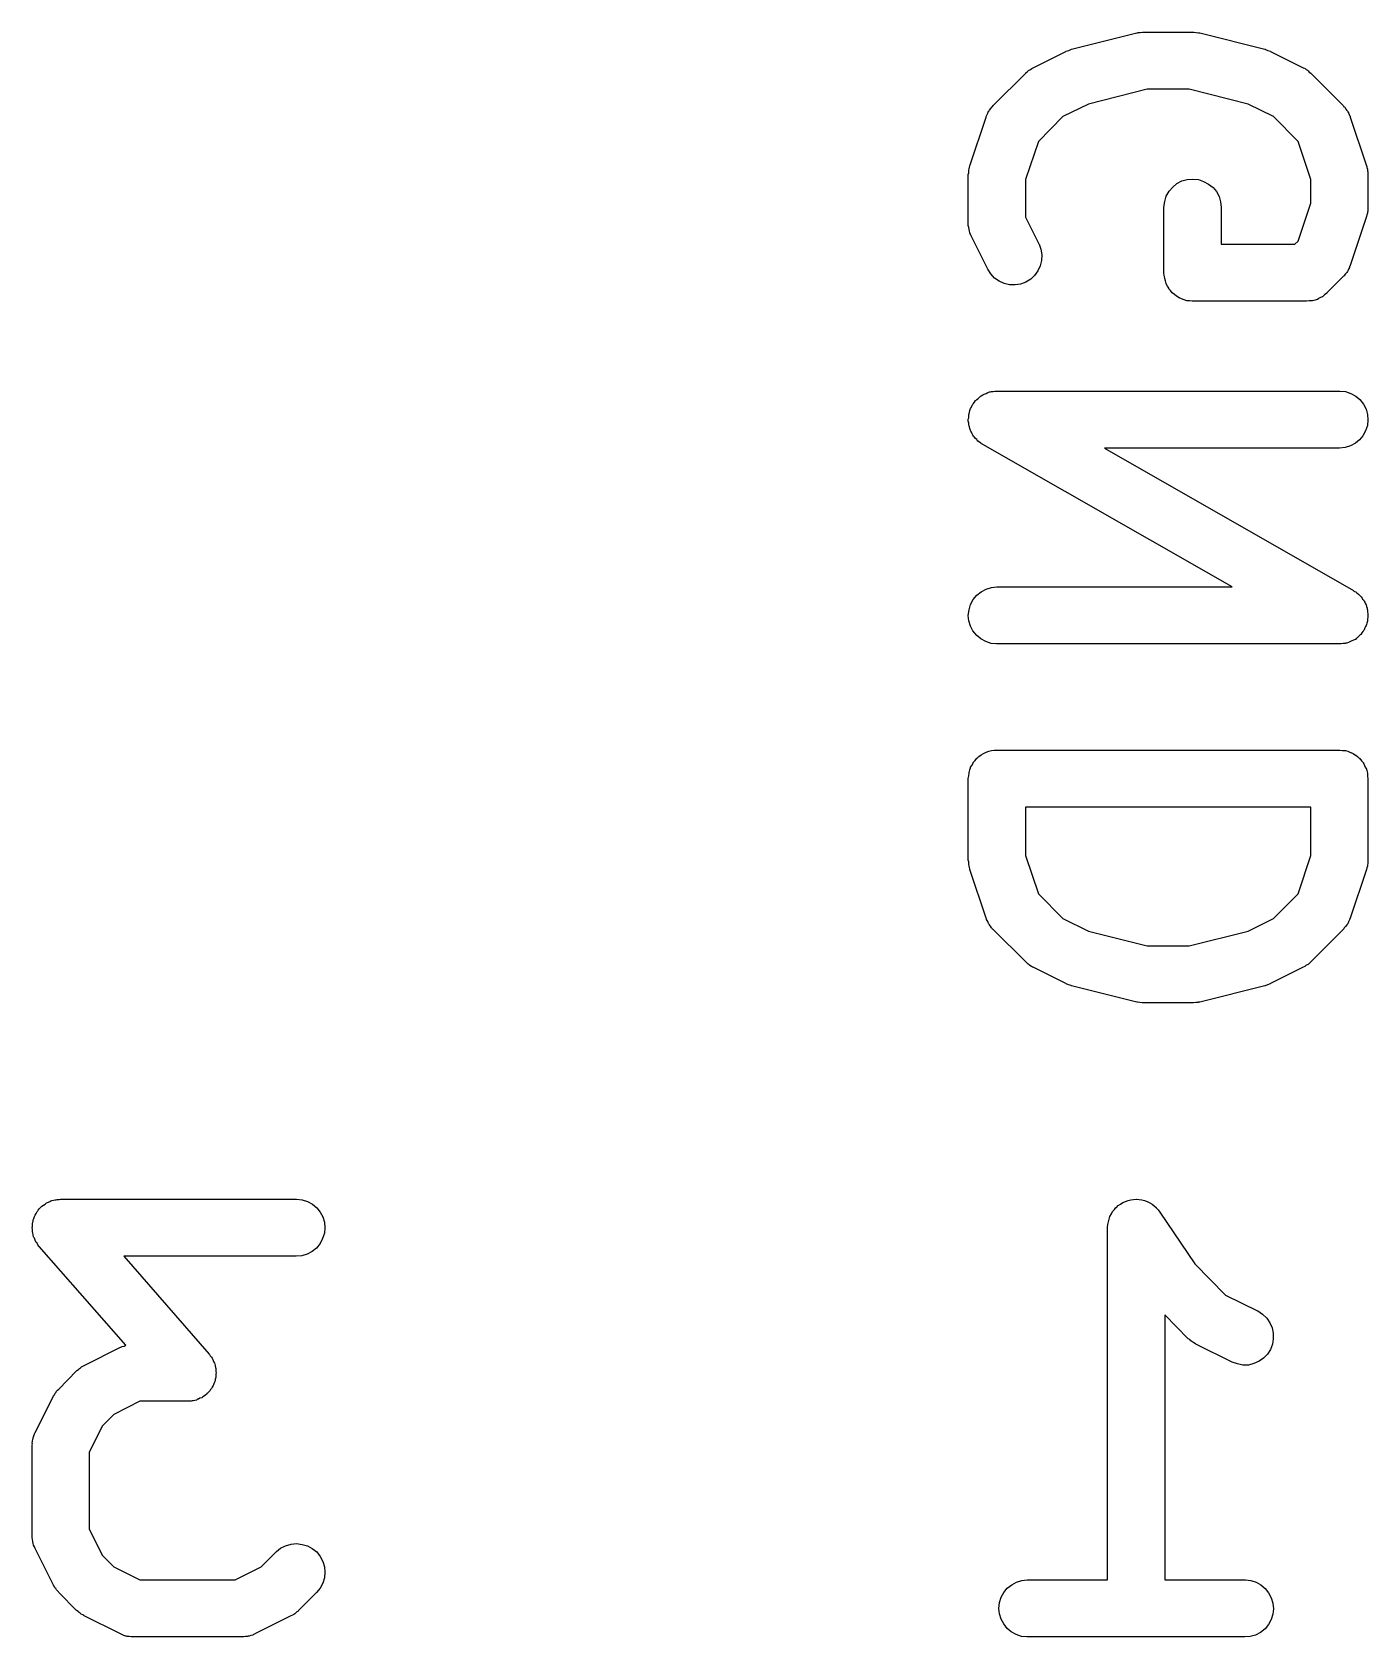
# Model space of a CAD drawing. Extents: x 57 to 139, y -149 to -36.
# Drawn here: x 111.018 to 114.528, y -148.863 to -144.648 of the extents above; entities that cross this region are included whole.
import ezdxf

# ---------------------------------------------------------------- set-up
doc = ezdxf.new("R2010")
doc.units = 0
doc.layers.add('BLACK', color=7, linetype='CONTINUOUS')

msp = doc.modelspace()

# ---------------------------------------------------------------- linework, layer by layer
at = {"layer": 'BLACK', "linetype": 'CONTINUOUS'}
for p, q in [((113.749, -144.693), (113.921, -144.65)), ((113.921, -144.65), (113.922, -144.65)), ((113.922, -144.65), (113.923, -144.65)), ((113.923, -144.65), (113.924, -144.649)), ((113.924, -144.649), (113.93, -144.649)), ((113.93, -144.649), (113.936, -144.648)), ((113.936, -144.648), (113.938, -144.648)), ((113.938, -144.648), (113.939, -144.648)), ((113.939, -144.648), (114.067, -144.648)), ((114.067, -144.648), (114.068, -144.648)), ((114.068, -144.648), (114.07, -144.648)), ((114.07, -144.648), (114.071, -144.648)), ((114.071, -144.648), (114.077, -144.649)), ((114.077, -144.649), (114.083, -144.65)), ((114.083, -144.65), (114.084, -144.65)), ((114.084, -144.65), (114.086, -144.65)), ((114.086, -144.65), (114.257, -144.693)), ((113.648, -144.742), (113.734, -144.699)), ((113.734, -144.699), (113.735, -144.698)), ((113.735, -144.698), (113.742, -144.696)), ((113.735, -144.698), (113.735, -144.698)), ((113.735, -144.698), (113.735, -144.698)), ((113.742, -144.696), (113.749, -144.693)), ((113.749, -144.693), (113.749, -144.693)), ((113.749, -144.693), (113.749, -144.693)), ((114.257, -144.693), (114.258, -144.693)), ((114.258, -144.693), (114.258, -144.693)), ((114.258, -144.693), (114.259, -144.694)), ((114.259, -144.694), (114.265, -144.696)), ((114.265, -144.696), (114.272, -144.698)), ((114.272, -144.698), (114.272, -144.699)), ((114.272, -144.699), (114.272, -144.699)), ((114.272, -144.699), (114.358, -144.742)), ((113.645, -144.744), (113.648, -144.742)), ((114.358, -144.742), (114.359, -144.742)), ((114.359, -144.742), (114.363, -144.744)), ((113.543, -144.841), (113.629, -144.756)), ((113.629, -144.755), (113.633, -144.752)), ((113.629, -144.756), (113.629, -144.755)), ((113.633, -144.752), (113.636, -144.749)), ((113.636, -144.749), (113.638, -144.748)), ((113.638, -144.748), (113.641, -144.746)), ((113.641, -144.746), (113.645, -144.744)), ((114.363, -144.744), (114.366, -144.746)), ((114.366, -144.746), (114.369, -144.748)), ((114.369, -144.748), (114.371, -144.75)), ((114.371, -144.75), (114.374, -144.753)), ((114.374, -144.753), (114.378, -144.756)), ((114.378, -144.756), (114.463, -144.841)), ((113.948, -144.798), (113.794, -144.837)), ((114.058, -144.798), (113.948, -144.798)), ((114.213, -144.837), (114.058, -144.798)), ((113.525, -144.87), (113.526, -144.868)), ((113.526, -144.868), (113.527, -144.866)), ((113.527, -144.866), (113.529, -144.861)), ((113.529, -144.861), (113.531, -144.856)), ((113.531, -144.856), (113.533, -144.855)), ((113.533, -144.855), (113.534, -144.853)), ((113.534, -144.853), (113.537, -144.849)), ((113.537, -144.849), (113.54, -144.845)), ((113.54, -144.845), (113.542, -144.843)), ((113.542, -144.843), (113.543, -144.841)), ((113.794, -144.837), (113.726, -144.87)), ((114.28, -144.87), (114.213, -144.837)), ((114.463, -144.841), (114.464, -144.842)), ((114.464, -144.842), (114.465, -144.844)), ((114.465, -144.844), (114.467, -144.845)), ((114.467, -144.845), (114.47, -144.85)), ((114.47, -144.85), (114.473, -144.854)), ((114.473, -144.854), (114.474, -144.856)), ((114.474, -144.856), (114.475, -144.857)), ((114.475, -144.857), (114.478, -144.862)), ((114.478, -144.862), (114.48, -144.867)), ((114.48, -144.867), (114.481, -144.869)), ((114.481, -144.869), (114.481, -144.871)), ((113.482, -144.999), (113.525, -144.871)), ((113.525, -144.871), (113.525, -144.87)), ((113.726, -144.87), (113.662, -144.935)), ((114.345, -144.935), (114.28, -144.87)), ((114.481, -144.871), (114.524, -144.999)), ((113.662, -144.935), (113.628, -145.035)), ((114.378, -145.035), (114.345, -144.935)), ((113.478, -145.022), (113.479, -145.018)), ((113.478, -145.023), (113.478, -145.022)), ((113.478, -145.152), (113.478, -145.023)), ((113.479, -145.011), (113.48, -145.007)), ((113.479, -145.014), (113.479, -145.011)), ((113.479, -145.018), (113.479, -145.014)), ((113.48, -145.007), (113.481, -145.003)), ((113.481, -145.003), (113.482, -144.999)), ((113.628, -145.035), (113.628, -145.134)), ((114.039, -145.039), (114.053, -145.035)), ((114.053, -145.035), (114.068, -145.034)), ((114.068, -145.034), (114.083, -145.035)), ((114.083, -145.035), (114.096, -145.04)), ((114.378, -145.097), (114.378, -145.035)), ((114.524, -144.999), (114.525, -145)), ((114.525, -145), (114.525, -145.004)), ((114.525, -145.004), (114.527, -145.008)), ((114.527, -145.008), (114.527, -145.012)), ((114.527, -145.012), (114.528, -145.015)), ((114.528, -145.015), (114.528, -145.019)), ((114.528, -145.019), (114.528, -145.023)), ((114.528, -145.023), (114.528, -145.109)), ((113.994, -145.093), (113.998, -145.079)), ((113.998, -145.079), (114.006, -145.066)), ((114.006, -145.066), (114.015, -145.055)), ((114.015, -145.055), (114.026, -145.046)), ((114.026, -145.046), (114.039, -145.039)), ((114.096, -145.04), (114.109, -145.047)), ((114.109, -145.047), (114.121, -145.056)), ((114.121, -145.056), (114.13, -145.067)), ((114.13, -145.067), (114.137, -145.08)), ((114.137, -145.08), (114.141, -145.094)), ((113.992, -145.108), (113.994, -145.093)), ((113.992, -145.109), (113.992, -145.108)), ((113.992, -145.28), (113.992, -145.109)), ((114.141, -145.094), (114.142, -145.109)), ((114.142, -145.109), (114.142, -145.205)), ((114.345, -145.197), (114.378, -145.097)), ((114.528, -145.118), (114.527, -145.121)), ((114.527, -145.121), (114.527, -145.124)), ((114.528, -145.109), (114.528, -145.11)), ((114.528, -145.11), (114.528, -145.114)), ((114.528, -145.114), (114.528, -145.118)), ((113.478, -145.154), (113.478, -145.152)), ((113.478, -145.156), (113.478, -145.154)), ((113.479, -145.161), (113.478, -145.156)), ((113.48, -145.166), (113.479, -145.161)), ((113.628, -145.134), (113.663, -145.204)), ((114.524, -145.132), (114.481, -145.261)), ((114.525, -145.128), (114.524, -145.132)), ((114.527, -145.124), (114.525, -145.128)), ((113.48, -145.168), (113.48, -145.166)), ((113.481, -145.17), (113.48, -145.168)), ((113.482, -145.175), (113.481, -145.17)), ((113.484, -145.18), (113.482, -145.175)), ((113.485, -145.182), (113.484, -145.18)), ((113.486, -145.184), (113.485, -145.182)), ((113.486, -145.185), (113.486, -145.184)), ((113.529, -145.271), (113.486, -145.185)), ((113.663, -145.204), (113.664, -145.205)), ((113.664, -145.205), (113.669, -145.218)), ((114.142, -145.205), (114.336, -145.205)), ((114.336, -145.205), (114.345, -145.197)), ((113.67, -145.248), (113.667, -145.262)), ((113.669, -145.218), (113.671, -145.233)), ((113.671, -145.233), (113.67, -145.248)), ((113.537, -145.283), (113.529, -145.271)), ((113.547, -145.294), (113.537, -145.283)), ((113.652, -145.287), (113.642, -145.297)), ((113.661, -145.275), (113.652, -145.287)), ((113.667, -145.262), (113.661, -145.275)), ((113.993, -145.287), (113.992, -145.28)), ((113.994, -145.294), (113.993, -145.287)), ((114.463, -145.29), (114.42, -145.333)), ((114.465, -145.289), (114.463, -145.29)), ((114.466, -145.287), (114.465, -145.289)), ((114.469, -145.283), (114.466, -145.287)), ((114.473, -145.279), (114.469, -145.283)), ((114.474, -145.277), (114.473, -145.279)), ((114.475, -145.275), (114.474, -145.277)), ((114.477, -145.271), (114.475, -145.275)), ((114.48, -145.266), (114.477, -145.271)), ((114.481, -145.262), (114.48, -145.264)), ((114.48, -145.264), (114.48, -145.266)), ((114.481, -145.261), (114.481, -145.262)), ((113.559, -145.302), (113.547, -145.294)), ((113.572, -145.308), (113.559, -145.302)), ((113.586, -145.312), (113.572, -145.308)), ((113.601, -145.312), (113.586, -145.312)), ((113.615, -145.31), (113.601, -145.312)), ((113.629, -145.305), (113.615, -145.31)), ((113.642, -145.297), (113.629, -145.305)), ((113.994, -145.295), (113.994, -145.294)), ((113.994, -145.294), (113.994, -145.294)), ((113.996, -145.301), (113.994, -145.295)), ((113.998, -145.308), (113.996, -145.301)), ((113.998, -145.309), (113.998, -145.308)), ((113.998, -145.308), (113.998, -145.308)), ((114.001, -145.315), (113.998, -145.309)), ((114.005, -145.321), (114.001, -145.315)), ((114.005, -145.322), (114.005, -145.321)), ((114.005, -145.321), (114.005, -145.321)), ((114.009, -145.327), (114.005, -145.322)), ((114.014, -145.333), (114.009, -145.327)), ((114.02, -145.337), (114.014, -145.333)), ((114.014, -145.333), (114.014, -145.333)), ((114.014, -145.333), (114.014, -145.333)), ((114.42, -145.333), (114.42, -145.333)), ((114.42, -145.333), (114.42, -145.333)), ((114.42, -145.333), (114.42, -145.333)), ((114.42, -145.333), (114.42, -145.334)), ((114.025, -145.342), (114.02, -145.337)), ((114.032, -145.346), (114.025, -145.342)), ((114.025, -145.342), (114.025, -145.342)), ((114.025, -145.342), (114.025, -145.342)), ((114.038, -145.349), (114.032, -145.346)), ((114.045, -145.351), (114.038, -145.349)), ((114.038, -145.349), (114.038, -145.349)), ((114.038, -145.349), (114.038, -145.349)), ((114.052, -145.354), (114.045, -145.351)), ((114.059, -145.354), (114.052, -145.354)), ((114.052, -145.354), (114.052, -145.354)), ((114.052, -145.354), (114.052, -145.354)), ((114.066, -145.355), (114.059, -145.354)), ((114.067, -145.355), (114.066, -145.355)), ((114.367, -145.355), (114.067, -145.355)), ((114.067, -145.355), (114.067, -145.355)), ((114.067, -145.355), (114.067, -145.355)), ((114.067, -145.355), (114.067, -145.355)), ((114.374, -145.354), (114.367, -145.355)), ((114.381, -145.354), (114.374, -145.354)), ((114.382, -145.354), (114.381, -145.354)), ((114.389, -145.352), (114.382, -145.354)), ((114.382, -145.354), (114.382, -145.354)), ((114.395, -145.35), (114.389, -145.352)), ((114.396, -145.35), (114.395, -145.35)), ((114.402, -145.346), (114.396, -145.349)), ((114.396, -145.349), (114.396, -145.35)), ((114.408, -145.343), (114.402, -145.346)), ((114.409, -145.343), (114.408, -145.343)), ((114.414, -145.338), (114.409, -145.343)), ((114.409, -145.343), (114.409, -145.343)), ((114.42, -145.334), (114.414, -145.338)), ((113.486, -145.633), (113.488, -145.628)), ((113.488, -145.628), (113.49, -145.626)), ((113.49, -145.626), (113.491, -145.624)), ((113.491, -145.624), (113.494, -145.62)), ((113.494, -145.62), (113.497, -145.616)), ((113.497, -145.616), (113.499, -145.615)), ((113.499, -145.615), (113.5, -145.613)), ((113.5, -145.613), (113.504, -145.61)), ((113.504, -145.61), (113.508, -145.606)), ((113.508, -145.606), (113.51, -145.605)), ((113.51, -145.605), (113.512, -145.603)), ((113.512, -145.603), (113.516, -145.601)), ((113.516, -145.601), (113.52, -145.599)), ((113.52, -145.599), (113.522, -145.598)), ((113.522, -145.598), (113.525, -145.597)), ((113.525, -145.597), (113.529, -145.595)), ((113.529, -145.595), (113.534, -145.593)), ((113.534, -145.593), (113.536, -145.593)), ((113.536, -145.593), (113.539, -145.592)), ((113.539, -145.592), (113.543, -145.592)), ((113.543, -145.592), (113.548, -145.591)), ((113.548, -145.591), (113.551, -145.591)), ((113.551, -145.591), (113.553, -145.591)), ((113.553, -145.591), (114.453, -145.591)), ((114.453, -145.591), (114.454, -145.591)), ((114.454, -145.591), (114.469, -145.592)), ((114.469, -145.592), (114.483, -145.597)), ((114.483, -145.597), (114.496, -145.604)), ((114.496, -145.604), (114.507, -145.613)), ((114.507, -145.613), (114.516, -145.625)), ((114.516, -145.625), (114.523, -145.638)), ((113.478, -145.665), (113.479, -145.661)), ((113.478, -145.668), (113.478, -145.665)), ((113.478, -145.67), (113.478, -145.668)), ((113.479, -145.675), (113.478, -145.67)), ((113.479, -145.653), (113.48, -145.651)), ((113.479, -145.656), (113.479, -145.653)), ((113.479, -145.661), (113.479, -145.656)), ((113.48, -145.651), (113.481, -145.646)), ((113.481, -145.646), (113.482, -145.642)), ((113.482, -145.642), (113.483, -145.639)), ((113.483, -145.639), (113.484, -145.637)), ((113.484, -145.637), (113.486, -145.633)), ((114.523, -145.638), (114.527, -145.652)), ((114.527, -145.652), (114.528, -145.666)), ((114.528, -145.666), (114.527, -145.681)), ((113.479, -145.68), (113.479, -145.675)), ((113.48, -145.682), (113.479, -145.68)), ((113.481, -145.685), (113.48, -145.682)), ((113.482, -145.689), (113.481, -145.685)), ((113.484, -145.694), (113.482, -145.689)), ((113.485, -145.696), (113.484, -145.694)), ((113.486, -145.699), (113.485, -145.696)), ((113.488, -145.703), (113.486, -145.699)), ((113.49, -145.707), (113.488, -145.703)), ((113.492, -145.709), (113.49, -145.707)), ((113.493, -145.711), (113.492, -145.709)), ((113.497, -145.715), (113.493, -145.711)), ((114.515, -145.708), (114.506, -145.719)), ((114.522, -145.695), (114.515, -145.708)), ((114.527, -145.681), (114.522, -145.695)), ((113.5, -145.718), (113.497, -145.715)), ((113.501, -145.72), (113.5, -145.718)), ((113.503, -145.722), (113.501, -145.72)), ((113.507, -145.725), (113.503, -145.722)), ((113.511, -145.728), (113.507, -145.725)), ((113.513, -145.729), (113.511, -145.728)), ((113.515, -145.73), (113.513, -145.729)), ((113.516, -145.731), (113.515, -145.73)), ((114.171, -146.105), (113.516, -145.731)), ((114.453, -145.741), (113.836, -145.741)), ((113.836, -145.741), (114.49, -146.115)), ((114.468, -145.739), (114.453, -145.741)), ((114.482, -145.735), (114.468, -145.739)), ((114.495, -145.728), (114.482, -145.735)), ((114.506, -145.719), (114.495, -145.728)), ((113.491, -146.138), (113.5, -146.127)), ((113.5, -146.127), (113.512, -146.118)), ((113.512, -146.118), (113.525, -146.111)), ((113.525, -146.111), (113.539, -146.107)), ((113.539, -146.107), (113.553, -146.105)), ((113.553, -146.105), (114.171, -146.105)), ((114.49, -146.115), (114.491, -146.116)), ((114.491, -146.116), (114.493, -146.117)), ((114.493, -146.117), (114.496, -146.118)), ((114.496, -146.118), (114.499, -146.121)), ((114.499, -146.121), (114.503, -146.124)), ((114.503, -146.124), (114.505, -146.126)), ((114.505, -146.126), (114.507, -146.128)), ((114.507, -146.128), (114.51, -146.131)), ((114.51, -146.131), (114.513, -146.135)), ((113.478, -146.18), (113.48, -146.165)), ((113.48, -146.165), (113.484, -146.151)), ((113.484, -146.151), (113.491, -146.138)), ((114.513, -146.135), (114.514, -146.137)), ((114.514, -146.137), (114.516, -146.139)), ((114.516, -146.139), (114.518, -146.143)), ((114.518, -146.143), (114.521, -146.147)), ((114.521, -146.147), (114.522, -146.15)), ((114.522, -146.15), (114.523, -146.152)), ((114.523, -146.152), (114.524, -146.157)), ((114.524, -146.157), (114.526, -146.161)), ((114.526, -146.161), (114.526, -146.164)), ((114.526, -146.164), (114.527, -146.166)), ((114.527, -146.166), (114.527, -146.171)), ((114.527, -146.171), (114.528, -146.176)), ((114.528, -146.176), (114.528, -146.178)), ((113.479, -146.194), (113.478, -146.18)), ((113.484, -146.208), (113.479, -146.194)), ((113.49, -146.221), (113.484, -146.208)), ((114.518, -146.218), (114.517, -146.22)), ((114.52, -146.213), (114.518, -146.218)), ((114.522, -146.209), (114.52, -146.213)), ((114.523, -146.207), (114.522, -146.209)), ((114.524, -146.204), (114.523, -146.207)), ((114.525, -146.2), (114.524, -146.204)), ((114.527, -146.195), (114.525, -146.2)), ((114.528, -146.185), (114.527, -146.19)), ((114.527, -146.19), (114.527, -146.193)), ((114.527, -146.193), (114.527, -146.195)), ((114.528, -146.178), (114.528, -146.181)), ((114.528, -146.181), (114.528, -146.185)), ((113.5, -146.233), (113.49, -146.221)), ((113.511, -146.242), (113.5, -146.233)), ((113.524, -146.249), (113.511, -146.242)), ((113.538, -146.254), (113.524, -146.249)), ((113.552, -146.255), (113.538, -146.254)), ((113.553, -146.255), (113.552, -146.255)), ((114.453, -146.255), (113.553, -146.255)), ((114.456, -146.255), (114.453, -146.255)), ((114.458, -146.255), (114.456, -146.255)), ((114.463, -146.254), (114.458, -146.255)), ((114.468, -146.254), (114.463, -146.254)), ((114.47, -146.253), (114.468, -146.254)), ((114.473, -146.253), (114.47, -146.253)), ((114.477, -146.251), (114.473, -146.253)), ((114.482, -146.249), (114.477, -146.251)), ((114.484, -146.248), (114.482, -146.249)), ((114.486, -146.247), (114.484, -146.248)), ((114.49, -146.245), (114.486, -146.247)), ((114.495, -146.243), (114.49, -146.245)), ((114.497, -146.241), (114.495, -146.243)), ((114.499, -146.24), (114.497, -146.241)), ((114.502, -146.236), (114.499, -146.24)), ((114.506, -146.233), (114.502, -146.236)), ((114.508, -146.231), (114.506, -146.233)), ((114.509, -146.23), (114.508, -146.231)), ((114.512, -146.226), (114.509, -146.23)), ((114.515, -146.222), (114.512, -146.226)), ((114.517, -146.22), (114.515, -146.222)), ((113.496, -146.561), (113.5, -146.555)), ((113.5, -146.555), (113.5, -146.555)), ((113.5, -146.555), (113.501, -146.555)), ((113.501, -146.555), (113.506, -146.551)), ((113.506, -146.551), (113.512, -146.546)), ((113.512, -146.546), (113.518, -146.543)), ((113.512, -146.546), (113.512, -146.546)), ((113.512, -146.546), (113.512, -146.546)), ((113.518, -146.543), (113.525, -146.539)), ((113.525, -146.539), (113.532, -146.537)), ((113.525, -146.539), (113.525, -146.539)), ((113.525, -146.539), (113.525, -146.539)), ((113.532, -146.537), (113.539, -146.535)), ((113.539, -146.535), (113.546, -146.534)), ((113.539, -146.535), (113.539, -146.535)), ((113.539, -146.535), (113.539, -146.535)), ((113.546, -146.534), (113.553, -146.534)), ((113.553, -146.534), (114.453, -146.534)), ((114.453, -146.534), (114.454, -146.534)), ((114.454, -146.534), (114.454, -146.534)), ((114.454, -146.534), (114.454, -146.534)), ((114.454, -146.534), (114.454, -146.534)), ((114.454, -146.534), (114.461, -146.535)), ((114.461, -146.535), (114.468, -146.535)), ((114.468, -146.535), (114.468, -146.535)), ((114.468, -146.535), (114.469, -146.535)), ((114.469, -146.535), (114.475, -146.537)), ((114.475, -146.537), (114.482, -146.54)), ((114.482, -146.54), (114.482, -146.54)), ((114.482, -146.54), (114.483, -146.54)), ((114.483, -146.54), (114.489, -146.543)), ((114.489, -146.543), (114.495, -146.547)), ((114.495, -146.547), (114.495, -146.547)), ((114.495, -146.547), (114.496, -146.547)), ((114.496, -146.547), (114.501, -146.551)), ((114.501, -146.551), (114.506, -146.556)), ((113.479, -146.601), (113.48, -146.594)), ((113.48, -146.593), (113.482, -146.586)), ((113.48, -146.594), (113.48, -146.593)), ((113.48, -146.593), (113.48, -146.593)), ((113.482, -146.586), (113.484, -146.58)), ((113.484, -146.579), (113.488, -146.573)), ((113.484, -146.58), (113.484, -146.579)), ((113.484, -146.579), (113.484, -146.579)), ((113.488, -146.573), (113.491, -146.567)), ((113.491, -146.566), (113.496, -146.561)), ((113.491, -146.567), (113.491, -146.566)), ((113.491, -146.567), (113.491, -146.567)), ((114.506, -146.556), (114.507, -146.556)), ((114.507, -146.556), (114.507, -146.556)), ((114.507, -146.556), (114.511, -146.562)), ((114.511, -146.562), (114.516, -146.567)), ((114.516, -146.567), (114.516, -146.567)), ((114.516, -146.567), (114.516, -146.568)), ((114.516, -146.568), (114.519, -146.574)), ((114.519, -146.574), (114.522, -146.58)), ((114.522, -146.58), (114.523, -146.58)), ((114.523, -146.58), (114.523, -146.581)), ((114.523, -146.581), (114.525, -146.587)), ((114.525, -146.587), (114.527, -146.594)), ((114.527, -146.594), (114.527, -146.594)), ((114.527, -146.594), (114.527, -146.595)), ((114.527, -146.595), (114.527, -146.602)), ((113.478, -146.608), (113.479, -146.601)), ((113.478, -146.609), (113.478, -146.608)), ((113.478, -146.608), (113.478, -146.608)), ((113.478, -146.608), (113.478, -146.608)), ((113.478, -146.608), (113.478, -146.608)), ((113.478, -146.823), (113.478, -146.609)), ((114.527, -146.602), (114.528, -146.609)), ((114.528, -146.609), (114.528, -146.823)), ((113.628, -146.684), (113.628, -146.811)), ((114.378, -146.684), (113.628, -146.684)), ((114.378, -146.811), (114.378, -146.684)), ((113.479, -146.827), (113.478, -146.823)), ((113.479, -146.831), (113.479, -146.827)), ((113.479, -146.834), (113.479, -146.831)), ((113.48, -146.838), (113.479, -146.834)), ((113.481, -146.842), (113.48, -146.838)), ((113.482, -146.846), (113.481, -146.842)), ((113.482, -146.847), (113.482, -146.846)), ((113.525, -146.975), (113.482, -146.847)), ((113.628, -146.811), (113.662, -146.911)), ((114.345, -146.911), (114.378, -146.811)), ((114.524, -146.847), (114.481, -146.975)), ((114.525, -146.843), (114.524, -146.847)), ((114.527, -146.839), (114.525, -146.843)), ((114.528, -146.832), (114.527, -146.835)), ((114.527, -146.835), (114.527, -146.839)), ((114.528, -146.823), (114.528, -146.824)), ((114.528, -146.824), (114.528, -146.828)), ((114.528, -146.828), (114.528, -146.832)), ((113.662, -146.911), (113.726, -146.976)), ((114.28, -146.976), (114.345, -146.911)), ((113.526, -146.977), (113.525, -146.975)), ((113.526, -146.979), (113.526, -146.977)), ((113.726, -146.976), (113.794, -147.009)), ((114.213, -147.009), (114.28, -146.976)), ((114.481, -146.976), (114.48, -146.978)), ((114.481, -146.975), (114.481, -146.976)), ((113.529, -146.984), (113.526, -146.979)), ((113.531, -146.989), (113.529, -146.984)), ((113.532, -146.99), (113.531, -146.989)), ((113.533, -146.992), (113.532, -146.99)), ((113.536, -146.996), (113.533, -146.992)), ((113.539, -147.001), (113.536, -146.996)), ((113.541, -147.002), (113.539, -147.001)), ((113.542, -147.004), (113.541, -147.002)), ((113.543, -147.005), (113.542, -147.004)), ((113.629, -147.09), (113.543, -147.005)), ((113.794, -147.009), (113.948, -147.048)), ((114.058, -147.048), (114.213, -147.009)), ((114.463, -147.005), (114.378, -147.09)), ((114.465, -147.003), (114.463, -147.005)), ((114.466, -147.001), (114.465, -147.003)), ((114.469, -146.997), (114.466, -147.001)), ((114.473, -146.993), (114.469, -146.997)), ((114.474, -146.991), (114.473, -146.993)), ((114.475, -146.99), (114.474, -146.991)), ((114.477, -146.985), (114.475, -146.99)), ((114.48, -146.98), (114.477, -146.985)), ((114.48, -146.978), (114.48, -146.98)), ((113.948, -147.048), (114.058, -147.048)), ((113.632, -147.093), (113.629, -147.09)), ((113.635, -147.096), (113.632, -147.093)), ((113.638, -147.098), (113.635, -147.096)), ((113.64, -147.1), (113.638, -147.098)), ((113.644, -147.102), (113.64, -147.1)), ((113.647, -147.104), (113.644, -147.102)), ((114.362, -147.102), (114.358, -147.104)), ((114.365, -147.1), (114.362, -147.102)), ((114.368, -147.098), (114.365, -147.1)), ((114.371, -147.097), (114.368, -147.098)), ((114.374, -147.094), (114.371, -147.097)), ((114.377, -147.091), (114.374, -147.094)), ((114.378, -147.09), (114.377, -147.091)), ((113.648, -147.104), (113.647, -147.104)), ((113.734, -147.147), (113.648, -147.104)), ((114.358, -147.104), (114.272, -147.147)), ((113.735, -147.148), (113.734, -147.147)), ((113.734, -147.147), (113.734, -147.147)), ((113.741, -147.15), (113.735, -147.148)), ((113.748, -147.152), (113.741, -147.15)), ((113.748, -147.153), (113.748, -147.152)), ((113.749, -147.153), (113.748, -147.153)), ((113.748, -147.153), (113.748, -147.153)), ((113.921, -147.196), (113.749, -147.153)), ((114.257, -147.153), (114.086, -147.196)), ((114.258, -147.153), (114.257, -147.153)), ((114.257, -147.153), (114.257, -147.153)), ((114.264, -147.15), (114.258, -147.153)), ((114.271, -147.148), (114.264, -147.15)), ((114.272, -147.147), (114.271, -147.148)), ((114.271, -147.148), (114.271, -147.148)), ((114.271, -147.148), (114.271, -147.148)), ((113.922, -147.196), (113.921, -147.196)), ((113.923, -147.196), (113.922, -147.196)), ((113.929, -147.197), (113.923, -147.196)), ((113.935, -147.198), (113.929, -147.197)), ((113.936, -147.198), (113.935, -147.198)), ((113.938, -147.198), (113.936, -147.198)), ((113.939, -147.198), (113.938, -147.198)), ((114.067, -147.198), (113.939, -147.198)), ((114.069, -147.198), (114.067, -147.198)), ((114.07, -147.198), (114.069, -147.198)), ((114.076, -147.197), (114.07, -147.198)), ((114.082, -147.197), (114.076, -147.197)), ((114.083, -147.196), (114.082, -147.197)), ((114.085, -147.196), (114.083, -147.196)), ((114.086, -147.196), (114.085, -147.196)), ((111.037, -147.739), (111.04, -147.735)), ((111.04, -147.735), (111.042, -147.733)), ((111.042, -147.733), (111.044, -147.732)), ((111.044, -147.732), (111.048, -147.729)), ((111.048, -147.729), (111.052, -147.726)), ((111.052, -147.726), (111.054, -147.725)), ((111.054, -147.725), (111.056, -147.723)), ((111.056, -147.723), (111.061, -147.721)), ((111.061, -147.721), (111.065, -147.719)), ((111.065, -147.719), (111.067, -147.718)), ((111.067, -147.718), (111.07, -147.717)), ((111.07, -147.717), (111.074, -147.716)), ((111.074, -147.716), (111.079, -147.715)), ((111.079, -147.715), (111.081, -147.715)), ((111.081, -147.715), (111.084, -147.714)), ((111.084, -147.714), (111.089, -147.714)), ((111.089, -147.714), (111.093, -147.713)), ((111.093, -147.713), (111.712, -147.713)), ((111.712, -147.713), (111.713, -147.713)), ((111.713, -147.713), (111.728, -147.715)), ((111.728, -147.715), (111.742, -147.719)), ((111.742, -147.719), (111.755, -147.726)), ((111.755, -147.726), (111.766, -147.736)), ((113.862, -147.74), (113.866, -147.735)), ((113.866, -147.735), (113.866, -147.735)), ((113.866, -147.735), (113.867, -147.735)), ((113.867, -147.735), (113.872, -147.73)), ((113.872, -147.73), (113.878, -147.726)), ((113.878, -147.726), (113.884, -147.722)), ((113.878, -147.726), (113.878, -147.726)), ((113.878, -147.726), (113.878, -147.726)), ((113.884, -147.722), (113.891, -147.719)), ((113.891, -147.719), (113.898, -147.717)), ((113.891, -147.719), (113.891, -147.719)), ((113.891, -147.719), (113.891, -147.719)), ((113.898, -147.717), (113.905, -147.715)), ((113.905, -147.715), (113.912, -147.714)), ((113.905, -147.715), (113.905, -147.715)), ((113.905, -147.715), (113.905, -147.715)), ((113.912, -147.714), (113.919, -147.713)), ((113.919, -147.713), (113.92, -147.713)), ((113.919, -147.713), (113.919, -147.713)), ((113.92, -147.713), (113.927, -147.714)), ((113.927, -147.714), (113.934, -147.715)), ((113.934, -147.715), (113.934, -147.715)), ((113.934, -147.715), (113.934, -147.715)), ((113.934, -147.715), (113.941, -147.717)), ((113.941, -147.717), (113.948, -147.719)), ((113.948, -147.719), (113.948, -147.719)), ((113.948, -147.719), (113.948, -147.719)), ((113.948, -147.719), (113.955, -147.723)), ((113.955, -147.723), (113.961, -147.726)), ((113.961, -147.726), (113.961, -147.726)), ((113.961, -147.726), (113.961, -147.726)), ((113.961, -147.726), (113.966, -147.731)), ((113.966, -147.731), (113.972, -147.735)), ((113.972, -147.735), (113.972, -147.735)), ((113.972, -147.735), (113.972, -147.736)), ((111.019, -147.778), (111.02, -147.773)), ((111.02, -147.773), (111.021, -147.771)), ((111.021, -147.768), (111.023, -147.764)), ((111.021, -147.771), (111.021, -147.768)), ((111.023, -147.764), (111.024, -147.759)), ((111.024, -147.759), (111.025, -147.757)), ((111.025, -147.757), (111.026, -147.755)), ((111.026, -147.755), (111.029, -147.751)), ((111.029, -147.751), (111.031, -147.746)), ((111.031, -147.746), (111.033, -147.744)), ((111.033, -147.744), (111.034, -147.742)), ((111.034, -147.742), (111.037, -147.739)), ((111.766, -147.736), (111.775, -147.747)), ((111.775, -147.747), (111.782, -147.76)), ((111.782, -147.76), (111.786, -147.774)), ((111.786, -147.774), (111.787, -147.789)), ((113.845, -147.78), (113.846, -147.773)), ((113.846, -147.773), (113.848, -147.766)), ((113.846, -147.773), (113.846, -147.773)), ((113.846, -147.773), (113.846, -147.773)), ((113.848, -147.766), (113.85, -147.759)), ((113.85, -147.759), (113.854, -147.752)), ((113.85, -147.759), (113.85, -147.759)), ((113.85, -147.759), (113.85, -147.759)), ((113.854, -147.752), (113.857, -147.746)), ((113.857, -147.746), (113.862, -147.74)), ((113.857, -147.746), (113.857, -147.746)), ((113.857, -147.746), (113.857, -147.746)), ((113.972, -147.736), (113.977, -147.741)), ((113.977, -147.741), (113.981, -147.747)), ((113.981, -147.747), (114.073, -147.883)), ((111.018, -147.788), (111.019, -147.785)), ((111.019, -147.793), (111.018, -147.788)), ((111.019, -147.783), (111.019, -147.778)), ((111.019, -147.785), (111.019, -147.783)), ((111.019, -147.797), (111.019, -147.793)), ((111.019, -147.8), (111.019, -147.797)), ((111.02, -147.802), (111.019, -147.8)), ((111.021, -147.807), (111.02, -147.802)), ((111.022, -147.812), (111.021, -147.807)), ((111.023, -147.814), (111.022, -147.812)), ((111.024, -147.816), (111.023, -147.814)), ((111.026, -147.821), (111.024, -147.816)), ((111.781, -147.817), (111.775, -147.83)), ((111.786, -147.803), (111.781, -147.817)), ((111.787, -147.789), (111.786, -147.803)), ((113.844, -147.787), (113.845, -147.78)), ((113.844, -147.788), (113.844, -147.787)), ((113.844, -147.787), (113.844, -147.787)), ((113.844, -147.787), (113.844, -147.787)), ((113.844, -147.787), (113.844, -147.787)), ((113.844, -148.713), (113.844, -147.788)), ((111.028, -147.825), (111.026, -147.821)), ((111.029, -147.827), (111.028, -147.825)), ((111.031, -147.829), (111.029, -147.827)), ((111.033, -147.833), (111.031, -147.829)), ((111.036, -147.837), (111.033, -147.833)), ((111.037, -147.838), (111.036, -147.837)), ((111.264, -148.097), (111.037, -147.838)), ((111.727, -147.862), (111.712, -147.863)), ((111.741, -147.858), (111.727, -147.862)), ((111.754, -147.851), (111.741, -147.858)), ((111.765, -147.842), (111.754, -147.851)), ((111.775, -147.83), (111.765, -147.842)), ((111.712, -147.863), (111.259, -147.863)), ((111.259, -147.863), (111.483, -148.12)), ((114.073, -147.883), (114.154, -147.965)), ((114.154, -147.965), (114.238, -148.007)), ((114.056, -148.08), (113.994, -148.017)), ((113.994, -148.017), (113.994, -148.713)), ((114.238, -148.007), (114.239, -148.007)), ((114.239, -148.007), (114.251, -148.015)), ((114.251, -148.015), (114.262, -148.026)), ((114.262, -148.026), (114.27, -148.038)), ((114.27, -148.038), (114.276, -148.051)), ((114.276, -148.051), (114.279, -148.065)), ((114.279, -148.065), (114.279, -148.08)), ((111.155, -148.15), (111.25, -148.102)), ((111.25, -148.102), (111.251, -148.102)), ((111.251, -148.102), (111.253, -148.101)), ((111.253, -148.101), (111.255, -148.1)), ((111.255, -148.1), (111.26, -148.099)), ((111.26, -148.099), (111.264, -148.097)), ((114.06, -148.082), (114.056, -148.08)), ((114.063, -148.085), (114.06, -148.082)), ((114.065, -148.087), (114.063, -148.085)), ((114.068, -148.089), (114.065, -148.087)), ((114.071, -148.091), (114.068, -148.089)), ((114.075, -148.093), (114.071, -148.091)), ((114.076, -148.094), (114.075, -148.093)), ((114.171, -148.141), (114.076, -148.094)), ((114.272, -148.108), (114.264, -148.12)), ((114.277, -148.094), (114.272, -148.108)), ((114.279, -148.08), (114.277, -148.094)), ((111.143, -148.158), (111.145, -148.156)), ((111.145, -148.156), (111.148, -148.154)), ((111.148, -148.154), (111.151, -148.152)), ((111.151, -148.152), (111.155, -148.15)), ((111.483, -148.12), (111.484, -148.121)), ((111.484, -148.121), (111.486, -148.125)), ((111.486, -148.125), (111.489, -148.128)), ((111.489, -148.128), (111.491, -148.131)), ((111.491, -148.131), (111.492, -148.133)), ((111.492, -148.133), (111.494, -148.137)), ((111.494, -148.137), (111.496, -148.141)), ((111.496, -148.141), (111.497, -148.144)), ((111.497, -148.144), (111.498, -148.146)), ((111.498, -148.146), (111.499, -148.151)), ((111.499, -148.151), (111.5, -148.155)), ((111.5, -148.155), (111.501, -148.158)), ((114.185, -148.146), (114.171, -148.141)), ((114.199, -148.149), (114.185, -148.146)), ((114.214, -148.149), (114.199, -148.149)), ((114.228, -148.145), (114.214, -148.149)), ((114.242, -148.139), (114.228, -148.145)), ((114.254, -148.131), (114.242, -148.139)), ((114.264, -148.12), (114.254, -148.131)), ((111.088, -148.212), (111.135, -148.164)), ((111.135, -148.164), (111.136, -148.163)), ((111.136, -148.163), (111.14, -148.161)), ((111.14, -148.161), (111.143, -148.158)), ((111.496, -148.198), (111.495, -148.201)), ((111.497, -148.194), (111.496, -148.198)), ((111.499, -148.19), (111.497, -148.194)), ((111.5, -148.184), (111.499, -148.187)), ((111.499, -148.187), (111.499, -148.19)), ((111.501, -148.18), (111.5, -148.184)), ((111.501, -148.158), (111.501, -148.16)), ((111.501, -148.16), (111.501, -148.165)), ((111.501, -148.165), (111.502, -148.17)), ((111.502, -148.17), (111.501, -148.172)), ((111.501, -148.172), (111.501, -148.175)), ((111.501, -148.175), (111.501, -148.18)), ((111.026, -148.326), (111.074, -148.231)), ((111.074, -148.23), (111.077, -148.227)), ((111.074, -148.231), (111.074, -148.23)), ((111.077, -148.227), (111.079, -148.223)), ((111.079, -148.223), (111.081, -148.22)), ((111.081, -148.22), (111.082, -148.218)), ((111.082, -148.218), (111.085, -148.215)), ((111.085, -148.215), (111.088, -148.212)), ((111.45, -148.241), (111.446, -148.242)), ((111.453, -148.239), (111.45, -148.241)), ((111.455, -148.239), (111.453, -148.239)), ((111.459, -148.236), (111.455, -148.239)), ((111.464, -148.235), (111.459, -148.236)), ((111.466, -148.233), (111.464, -148.235)), ((111.468, -148.232), (111.466, -148.233)), ((111.472, -148.229), (111.468, -148.232)), ((111.476, -148.226), (111.472, -148.229)), ((111.477, -148.224), (111.476, -148.226)), ((111.479, -148.223), (111.477, -148.224)), ((111.482, -148.219), (111.479, -148.223)), ((111.486, -148.216), (111.482, -148.219)), ((111.487, -148.213), (111.486, -148.216)), ((111.489, -148.211), (111.487, -148.213)), ((111.491, -148.207), (111.489, -148.211)), ((111.494, -148.203), (111.491, -148.207)), ((111.495, -148.201), (111.494, -148.203)), ((111.233, -148.279), (111.203, -148.309)), ((111.301, -148.244), (111.233, -148.279)), ((111.427, -148.244), (111.301, -148.244)), ((111.431, -148.244), (111.427, -148.244)), ((111.436, -148.244), (111.431, -148.244)), ((111.439, -148.243), (111.436, -148.244)), ((111.441, -148.243), (111.439, -148.243)), ((111.446, -148.242), (111.441, -148.243)), ((111.203, -148.309), (111.168, -148.378)), ((111.018, -148.354), (111.019, -148.349)), ((111.019, -148.357), (111.018, -148.354)), ((111.018, -148.359), (111.019, -148.357)), ((111.018, -148.36), (111.018, -148.359)), ((111.018, -148.598), (111.018, -148.36)), ((111.019, -148.349), (111.02, -148.344)), ((111.02, -148.344), (111.021, -148.342)), ((111.021, -148.34), (111.023, -148.335)), ((111.021, -148.342), (111.021, -148.34)), ((111.023, -148.335), (111.024, -148.33)), ((111.024, -148.33), (111.025, -148.328)), ((111.025, -148.328), (111.026, -148.326)), ((111.168, -148.378), (111.168, -148.58)), ((111.018, -148.6), (111.018, -148.598)), ((111.018, -148.602), (111.018, -148.6)), ((111.019, -148.607), (111.018, -148.602)), ((111.02, -148.612), (111.019, -148.607)), ((111.02, -148.615), (111.02, -148.612)), ((111.021, -148.617), (111.02, -148.615)), ((111.022, -148.622), (111.021, -148.617)), ((111.168, -148.58), (111.203, -148.649)), ((111.684, -148.624), (111.699, -148.619)), ((111.699, -148.619), (111.713, -148.618)), ((111.713, -148.618), (111.728, -148.62)), ((111.728, -148.62), (111.742, -148.624)), ((111.024, -148.626), (111.022, -148.622)), ((111.025, -148.628), (111.024, -148.626)), ((111.026, -148.631), (111.025, -148.628)), ((111.074, -148.727), (111.026, -148.631)), ((111.026, -148.631), (111.026, -148.631)), ((111.203, -148.649), (111.233, -148.679)), ((111.62, -148.679), (111.659, -148.64)), ((111.659, -148.64), (111.66, -148.639)), ((111.66, -148.639), (111.671, -148.63)), ((111.671, -148.63), (111.684, -148.624)), ((111.742, -148.624), (111.754, -148.631)), ((111.754, -148.631), (111.766, -148.64)), ((111.766, -148.64), (111.775, -148.652)), ((111.775, -148.652), (111.782, -148.665)), ((111.233, -148.679), (111.301, -148.713)), ((111.552, -148.713), (111.62, -148.679)), ((111.782, -148.665), (111.786, -148.679)), ((111.786, -148.679), (111.787, -148.693)), ((111.787, -148.693), (111.786, -148.708)), ((111.076, -148.73), (111.074, -148.727)), ((111.078, -148.734), (111.076, -148.73)), ((111.08, -148.736), (111.078, -148.734)), ((111.082, -148.739), (111.08, -148.736)), ((111.085, -148.742), (111.082, -148.739)), ((111.087, -148.745), (111.085, -148.742)), ((111.088, -148.746), (111.087, -148.745)), ((111.135, -148.794), (111.088, -148.746)), ((111.301, -148.713), (111.552, -148.713)), ((111.765, -148.746), (111.718, -148.794)), ((111.775, -148.735), (111.765, -148.746)), ((111.782, -148.722), (111.775, -148.735)), ((111.786, -148.708), (111.782, -148.722)), ((113.564, -148.759), (113.571, -148.746)), ((113.571, -148.746), (113.58, -148.735)), ((113.58, -148.735), (113.592, -148.726)), ((113.592, -148.726), (113.605, -148.719)), ((113.605, -148.719), (113.619, -148.715)), ((113.619, -148.715), (113.633, -148.713)), ((113.633, -148.713), (113.844, -148.713)), ((113.994, -148.713), (114.205, -148.713)), ((114.205, -148.713), (114.206, -148.713)), ((114.206, -148.713), (114.22, -148.715)), ((114.22, -148.715), (114.234, -148.719)), ((114.234, -148.719), (114.247, -148.726)), ((114.247, -148.726), (114.258, -148.736)), ((114.258, -148.736), (114.267, -148.747)), ((114.267, -148.747), (114.274, -148.76)), ((113.558, -148.788), (113.56, -148.773)), ((113.56, -148.802), (113.558, -148.788)), ((113.56, -148.773), (113.564, -148.759)), ((114.274, -148.76), (114.278, -148.774)), ((114.278, -148.774), (114.28, -148.789)), ((114.28, -148.789), (114.278, -148.803)), ((111.139, -148.796), (111.135, -148.794)), ((111.142, -148.799), (111.139, -148.796)), ((111.144, -148.801), (111.142, -148.799)), ((111.147, -148.803), (111.144, -148.801)), ((111.151, -148.805), (111.147, -148.803)), ((111.154, -148.807), (111.151, -148.805)), ((111.155, -148.808), (111.154, -148.807)), ((111.25, -148.855), (111.155, -148.808)), ((111.698, -148.808), (111.603, -148.855)), ((111.702, -148.806), (111.698, -148.808)), ((111.706, -148.804), (111.702, -148.806)), ((111.708, -148.802), (111.706, -148.804)), ((111.711, -148.8), (111.708, -148.802)), ((111.714, -148.797), (111.711, -148.8)), ((111.717, -148.795), (111.714, -148.797)), ((111.718, -148.794), (111.717, -148.795)), ((113.564, -148.816), (113.56, -148.802)), ((113.571, -148.829), (113.564, -148.816)), ((113.58, -148.841), (113.571, -148.829)), ((114.267, -148.83), (114.258, -148.842)), ((114.274, -148.817), (114.267, -148.83)), ((114.278, -148.803), (114.274, -148.817)), ((111.252, -148.856), (111.25, -148.855)), ((111.254, -148.857), (111.252, -148.856)), ((111.259, -148.859), (111.254, -148.857)), ((111.264, -148.861), (111.259, -148.859)), ((111.266, -148.861), (111.264, -148.861)), ((111.268, -148.862), (111.266, -148.861)), ((111.273, -148.862), (111.268, -148.862)), ((111.278, -148.863), (111.273, -148.862)), ((111.281, -148.863), (111.278, -148.863)), ((111.283, -148.863), (111.281, -148.863)), ((111.284, -148.863), (111.283, -148.863)), ((111.569, -148.863), (111.284, -148.863)), ((111.572, -148.863), (111.569, -148.863)), ((111.574, -148.863), (111.572, -148.863)), ((111.579, -148.862), (111.574, -148.863)), ((111.584, -148.862), (111.579, -148.862)), ((111.586, -148.861), (111.584, -148.862)), ((111.588, -148.861), (111.586, -148.861)), ((111.593, -148.859), (111.588, -148.861)), ((111.598, -148.858), (111.593, -148.859)), ((111.6, -148.857), (111.598, -148.858)), ((111.602, -148.856), (111.6, -148.857)), ((111.603, -148.855), (111.602, -148.856)), ((113.591, -148.85), (113.58, -148.841)), ((113.604, -148.857), (113.591, -148.85)), ((113.618, -148.862), (113.604, -148.857)), ((113.632, -148.863), (113.618, -148.862)), ((113.633, -148.863), (113.632, -148.863)), ((114.205, -148.863), (113.633, -148.863)), ((114.219, -148.862), (114.205, -148.863)), ((114.233, -148.858), (114.219, -148.862)), ((114.246, -148.851), (114.233, -148.858)), ((114.258, -148.842), (114.246, -148.851))]:
    msp.add_line(p, q, dxfattribs=at)

doc.saveas('drawing.dxf')
